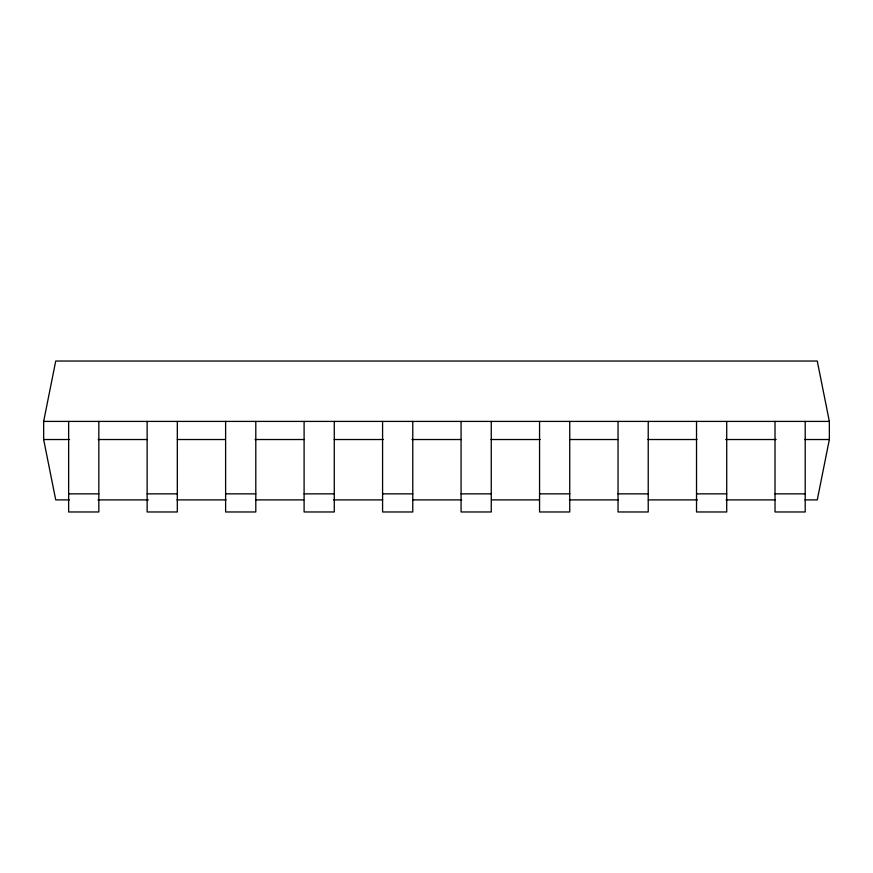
<?xml version="1.0" encoding="UTF-8"?>
<svg xmlns="http://www.w3.org/2000/svg" width="873" height="873" viewBox="0 0 873 873"><rect width="100%" height="100%" fill="white"/><g stroke="black" fill="none" stroke-linecap="round" stroke-linejoin="round"><path stroke-width="1.31" d="M69.349 499.891L55.73 499.891L43.65 439.523L43.65 421.408L55.73 361.029L817.27 361.029L829.35 421.408L829.35 439.523L817.27 499.891L805.015 499.891M43.65 421.408L829.35 421.408M43.65 439.523L69.567 439.523M98.213 439.523L147.319 439.523M177.328 439.523L225.07 439.523M255.08 439.523L304.186 439.523M334.195 439.523L383.302 439.523M411.947 439.523L461.053 439.523M491.062 439.523L540.169 439.523M570.178 439.523L617.92 439.523M647.93 439.523L697.036 439.523M725.681 439.523L776.152 439.523M804.797 439.523L829.35 439.523M68.64 493.856L98.835 493.856M147.133 493.856L177.317 493.856M225.616 493.856L255.8 493.856M304.099 493.856L334.283 493.856M382.581 493.856L412.776 493.856M461.075 493.856L491.259 493.856M539.558 493.856L569.742 493.856M618.04 493.856L648.224 493.856M696.523 493.856L726.718 493.856M775.017 493.856L805.201 493.856M97.962 499.891L148.366 499.891M176.968 499.891L226.02 499.891M255.985 499.891L303.673 499.891M333.639 499.891L382.69 499.891M412.656 499.891L461.708 499.891M491.674 499.891L539.361 499.891M569.327 499.891L618.368 499.891M648.344 499.891L697.385 499.891M725.998 499.891L775.038 499.891M805.201 421.408L805.201 511.971L775.017 511.971L775.017 421.408M726.718 421.408L726.718 511.971L696.523 511.971L696.523 421.408M648.224 421.408L648.224 511.971L618.04 511.971L618.04 421.408M569.742 421.408L569.742 511.971L539.558 511.971L539.558 421.408M491.259 421.408L491.259 511.971L461.075 511.971L461.075 421.408M412.776 421.408L412.776 511.971L382.581 511.971L382.581 421.408M334.283 421.408L334.283 511.971L304.099 511.971L304.099 421.408M255.8 421.408L255.8 511.971L225.616 511.971L225.616 421.408M177.317 421.408L177.317 511.971L147.133 511.971L147.133 421.408M98.835 421.408L98.835 511.971L68.64 511.971L68.64 421.408"/></g></svg>
